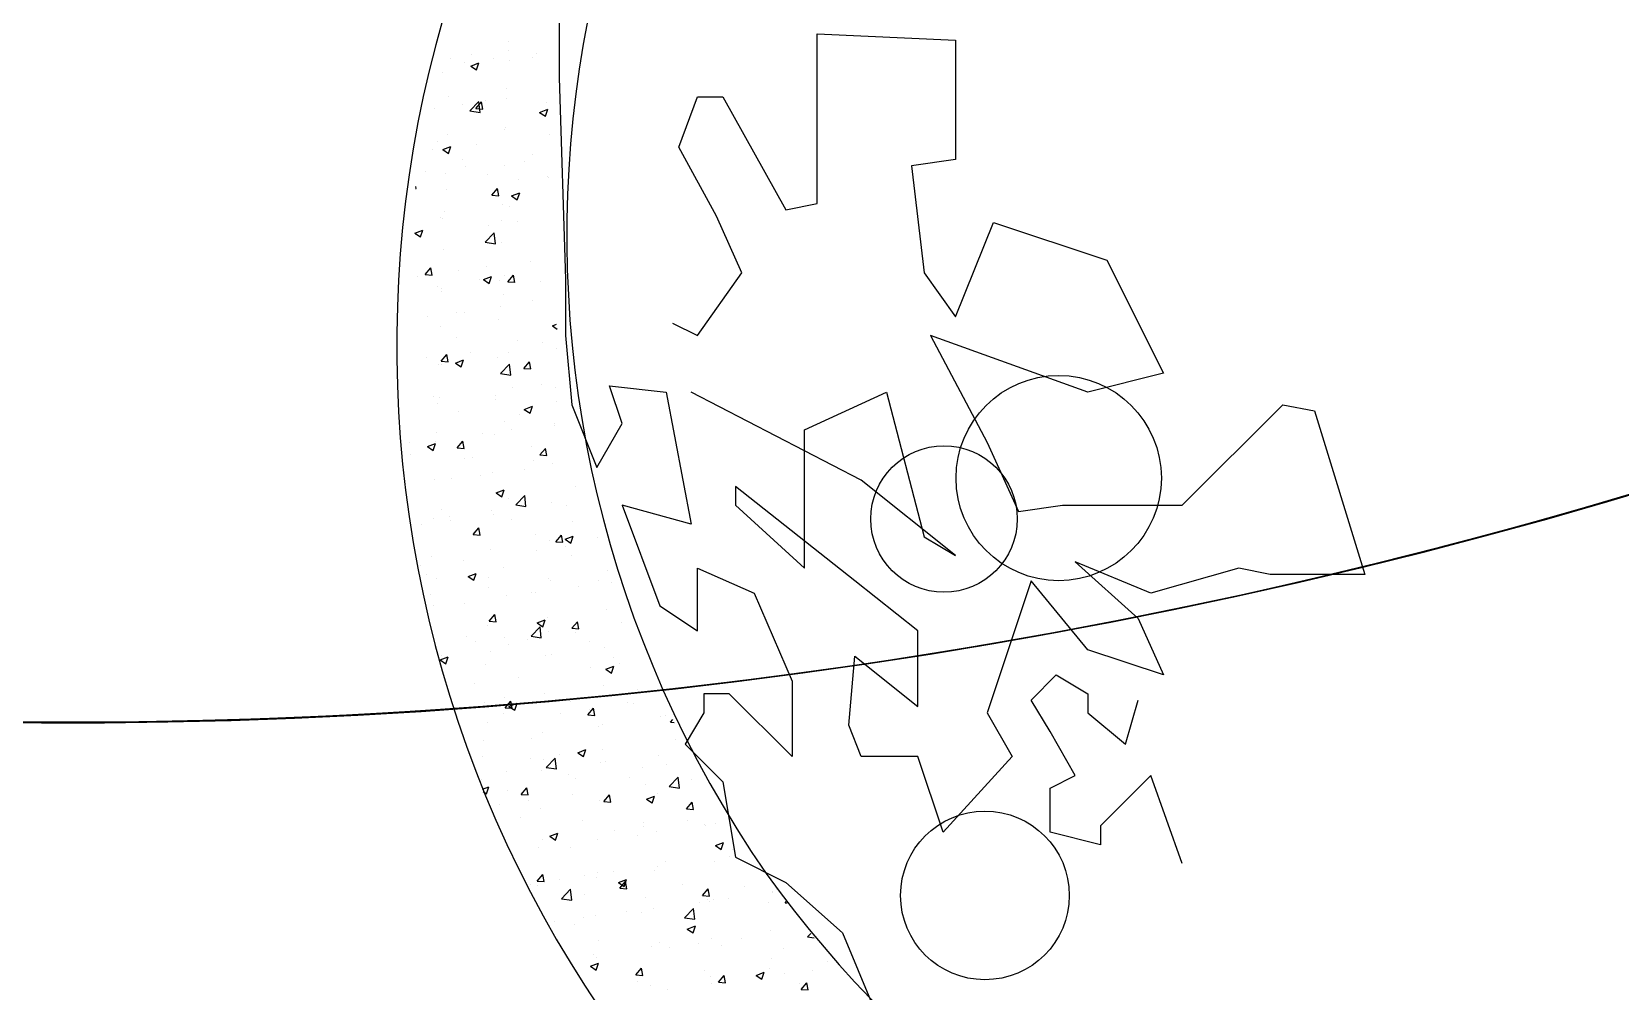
# Model space of a CAD drawing. Extents: x 652 to 897, y 187 to 370.
# Drawn here: x 835.755 to 836.41, y 229.297 to 229.693 of the extents above; entities that cross this region are included whole.
import ezdxf

# ---------------------------------------------------------------- set-up
doc = ezdxf.new("R2010")
doc.units = 0
doc.layers.get('0').update_dxf_attribs({"linetype": 'CONTINUOUS'})
doc.layers.add('40', color=3, linetype='CONTINUOUS')
doc.layers.add('ROAD', color=1, linetype='CONTINUOUS')

# ---------------------------------------------------------------- blocks, each defined once
blk = doc.blocks.new('PLANT90')
for start, end in [(98.1984, 120.329), (53.1984, 75.329), (143.1984, 165.329), (8.1984, 30.329), (188.1984, 210.329), (323.1984, 345.329), (233.1984, 255.329), (278.1984, 300.329)]:
    blk.add_arc((121.2, -11.9), 5000, start, end)
blk = doc.blocks.new('WH34')
at = {"layer": '40', "color": 3}
for p, q in [((-254.11, 51.69), (-254.11, 51.69)), ((-254.09, 53.65), (-254.09, 53.65)), ((-266.74, 50.09), (-266.74, 50.09)), ((-263.61, 49.06), (-263.61, 49.06)), ((-262.22, 48.35), (-260.47, 49.02)), ((-262.22, 48.35), (-260.98, 47.51)), ((-262.17, 50.86), (-262.17, 50.86)), ((-260.98, 47.5), (-260.47, 49.02)), ((-257.35, 49.89), (-257.35, 49.89)), ((-253.82, 49.48), (-253.82, 49.48)), ((-248.82, 50.29), (-248.82, 50.29)), ((-247.88, 51.13), (-247.88, 51.13)), ((-268.4, 46.98), (-268.4, 46.98)), ((-267.04, 41.76), (-267.04, 41.76)), ((-254.41, 43.37), (-254.41, 43.37)), ((-270.19, 39.2), (-270.19, 39.2)), ((-263.93, 40.03), (-263.93, 40.03)), ((-262.43, 38.59), (-260.48, 40.62)), ((-262.43, 38.59), (-260.2, 38.24)), ((-261.12, 39.15), (-259.91, 40.58)), ((-261.12, 39.15), (-259.62, 39.01)), ((-260.2, 38.24), (-260.48, 40.61)), ((-259.62, 39.01), (-259.91, 40.58)), ((-259.06, 40.94), (-259.06, 40.94)), ((-254.46, 41.27), (-254.46, 41.27)), ((-247.3, 38.28), (-245.55, 38.95)), ((-247.3, 38.28), (-246.06, 37.44)), ((-246.06, 37.44), (-245.55, 38.95)), ((-245.72, 40.38), (-245.72, 40.38)), ((-254.85, 34.56), (-254.85, 34.56)), ((-254.72, 35.04), (-254.72, 35.04)), ((-269.43, 32.06), (-269.43, 32.06)), ((-267.34, 33.44), (-267.34, 33.44)), ((-261.04, 31.41), (-261.04, 31.41)), ((-245.25, 33.49), (-245.25, 33.49)), ((-270.5, 30.17), (-270.5, 30.17)), ((-268.31, 30.22), (-266.56, 30.89)), ((-268.31, 30.22), (-267.06, 29.38)), ((-267.06, 29.38), (-266.56, 30.89)), ((-263.93, 28.17), (-263.93, 28.17)), ((-250.59, 27.61), (-250.59, 27.61)), ((-248.86, 29.07), (-248.86, 29.07)), ((-272.01, 25.37), (-272.01, 25.37)), ((-267.65, 25.12), (-267.65, 25.12)), ((-263.44, 26.57), (-263.44, 26.57)), ((-258.66, 24.81), (-258.66, 24.81)), ((-255.02, 26.72), (-255.02, 26.72)), ((-245.57, 24.46), (-245.57, 24.46)), ((-245.32, 24.25), (-245.32, 24.25)), ((-274.24, 21.79), (-274.09, 21.78)), ((-274.09, 21.78), (-274.17, 22.23)), ((-267.61, 21.55), (-267.61, 21.55)), ((-257.65, 20.34), (-256.44, 21.78)), ((-256.15, 20.21), (-256.44, 21.77)), ((-253.38, 20.15), (-251.63, 20.82)), ((-252.14, 19.31), (-251.63, 20.82)), ((-251.82, 23.63), (-251.82, 23.63)), ((-257.65, 20.34), (-256.15, 20.21)), ((-255.32, 18.4), (-255.32, 18.4)), ((-253.89, 17.82), (-253.89, 17.82)), ((-253.38, 20.15), (-252.14, 19.31)), ((-268.91, 15.46), (-268.91, 15.46)), ((-268.47, 15.32), (-268.47, 15.32)), ((-267.95, 16.8), (-267.95, 16.8)), ((-255.56, 14.9), (-255.56, 14.9)), ((-252.14, 14.6), (-252.14, 14.6)), ((-274.39, 12.09), (-272.64, 12.76)), ((-274.39, 12.09), (-273.15, 11.25)), ((-274.19, 11.69), (-274.19, 11.69)), ((-273.15, 11.25), (-272.64, 12.76)), ((-259.11, 10.09), (-257.16, 12.12)), ((-258.4, 13.77), (-258.4, 13.77)), ((-256.89, 9.75), (-257.16, 12.12)), ((-268.26, 8.48), (-268.26, 8.48)), ((-259.11, 10.09), (-256.89, 9.75)), ((-255.63, 10.08), (-255.63, 10.08)), ((-272.11, 3.1), (-270.91, 4.54)), ((-270.62, 2.97), (-270.91, 4.54)), ((-264.98, 3.91), (-264.98, 3.91)), ((-258.72, 4.74), (-258.72, 4.74)), ((-249.25, 5.98), (-249.25, 5.98)), ((-273.78, 2.69), (-273.78, 2.69)), ((-272.11, 3.1), (-270.62, 2.97)), ((-269.5, 0.4), (-269.5, 0.4)), ((-268.56, 0.15), (-268.56, 0.15)), ((-260.43, 2.12), (-260.43, 2.12)), ((-259.47, 2.02), (-257.72, 2.69)), ((-259.47, 2.02), (-258.22, 1.18)), ((-258.22, 1.18), (-257.72, 2.69)), ((-255.93, 1.75), (-255.93, 1.75)), ((-254.92, 2.9), (-254.92, 2.9)), ((-254.18, 1.54), (-252.97, 2.97)), ((-254.18, 1.54), (-252.69, 1.41)), ((-252.69, 1.4), (-252.97, 2.97)), ((-247.08, 1.56), (-247.08, 1.56)), ((-268.5, -0.67), (-268.5, -0.67)), ((-255.16, -1.24), (-255.16, -1.24)), ((-248.93, -2.58), (-248.93, -2.58)), ((-271.55, -5.95), (-271.55, -5.95)), ((-265.3, -5.12), (-265.3, -5.12)), ((-263.51, -5.09), (-263.51, -5.09)), ((-256.24, -6.57), (-256.24, -6.57)), ((-255.83, -3.88), (-255.83, -3.88)), ((-268.86, -8.17), (-268.86, -8.17)), ((-244.54, -8.04), (-243.63, -7.69)), ((-244.54, -8.04), (-243.51, -8.74)), ((-265.4, -10.59), (-265.4, -10.59)), ((-262.4, -13.74), (-262.4, -13.74)), ((-252.06, -11.15), (-252.06, -11.15)), ((-246.62, -11.66), (-246.62, -11.66)), ((-243.56, -13.02), (-243.56, -13.02)), ((-271.87, -14.98), (-271.87, -14.98)), ((-269.17, -16.49), (-269.17, -16.49)), ((-268.64, -15.7), (-267.44, -14.26)), ((-268.64, -15.7), (-267.15, -15.83)), ((-268.54, -16.34), (-268.54, -16.34)), ((-267.15, -15.83), (-267.44, -14.27)), ((-265.55, -16.11), (-263.8, -15.43)), ((-265.55, -16.11), (-264.31, -16.94)), ((-264.31, -16.95), (-263.8, -15.44)), ((-256.54, -14.89), (-256.54, -14.89)), ((-255.8, -18.4), (-253.85, -16.37)), ((-253.96, -13.84), (-253.96, -13.84)), ((-253.57, -18.74), (-253.85, -16.37)), ((-250.71, -17.27), (-249.51, -15.83)), ((-249.22, -17.4), (-249.51, -15.83)), ((-255.8, -18.4), (-253.57, -18.74)), ((-250.71, -17.27), (-249.22, -17.4)), ((-270.27, -23.36), (-270.27, -23.36)), ((-268.98, -23.6), (-268.98, -23.6)), ((-256.93, -23.92), (-256.93, -23.92)), ((-256.84, -23.21), (-256.84, -23.21)), ((-253.19, -21.52), (-253.19, -21.52)), ((-246.93, -20.7), (-246.93, -20.7)), ((-243.86, -21.34), (-243.86, -21.34)), ((-269.47, -24.81), (-269.47, -24.81)), ((-265, -26.72), (-265, -26.72)), ((-251.65, -27.28), (-251.65, -27.28)), ((-250.63, -26.17), (-248.88, -25.5)), ((-250.63, -26.17), (-249.38, -27.01)), ((-249.38, -27.01), (-248.88, -25.5)), ((-243.58, -24.49), (-243.58, -24.49)), ((-255, -28.75), (-255, -28.75)), ((-253.51, -30.56), (-253.51, -30.56)), ((-244.16, -29.66), (-244.16, -29.66)), ((-244.04, -29.31), (-244.04, -29.31)), ((-275.56, -33.46), (-275.56, -33.46)), ((-271.63, -34.23), (-269.88, -33.56)), ((-271.63, -34.23), (-270.39, -35.07)), ((-270.39, -35.08), (-269.88, -33.57)), ((-269.78, -33.14), (-269.78, -33.14)), ((-269.58, -31.26), (-269.58, -31.26)), ((-265.17, -34.5), (-263.97, -33.07)), ((-263.68, -34.64), (-263.97, -33.07)), ((-259.77, -31.38), (-259.77, -31.38)), ((-257.15, -31.54), (-257.15, -31.54)), ((-249.01, -34.24), (-249.01, -34.24)), ((-275.25, -36.07), (-275.25, -36.07)), ((-265.17, -34.5), (-263.68, -34.64)), ((-263.59, -36.74), (-263.59, -36.74)), ((-261.9, -36.63), (-261.9, -36.63)), ((-248.55, -37.2), (-248.55, -37.2)), ((-247.24, -36.07), (-246.04, -34.64)), ((-247.24, -36.07), (-245.75, -36.2)), ((-245.75, -36.21), (-246.04, -34.64)), ((-266.35, -41.24), (-266.35, -41.24)), ((-260.09, -40.42), (-260.09, -40.42)), ((-257.45, -39.86), (-257.45, -39.86)), ((-250.62, -39.17), (-250.62, -39.17)), ((-244.47, -37.98), (-244.47, -37.98)), ((-270.08, -41.46), (-270.08, -41.46)), ((-256.71, -44.3), (-254.96, -43.63)), ((-256.71, -44.3), (-255.47, -45.14)), ((-255.47, -45.14), (-254.96, -43.63)), ((-239.46, -42.99), (-239.46, -42.99)), ((-268.62, -48), (-268.62, -48)), ((-257.76, -48.18), (-257.76, -48.18)), ((-254.04, -45.49), (-254.04, -45.49)), ((-252.48, -46.89), (-250.54, -44.86)), ((-252.48, -46.89), (-250.26, -47.23)), ((-250.26, -47.23), (-250.54, -44.86)), ((-244.77, -46.31), (-244.77, -46.31)), ((-241.41, -46.95), (-241.41, -46.95)), ((-272.92, -51.1), (-272.92, -51.1)), ((-270.38, -49.78), (-270.38, -49.78)), ((-266.77, -49.41), (-266.77, -49.41)), ((-266.66, -50.28), (-266.66, -50.28)), ((-257.2, -49.03), (-257.2, -49.03)), ((-253.42, -49.97), (-253.42, -49.97)), ((-240.08, -50.53), (-240.08, -50.53)), ((-261.7, -53.31), (-260.5, -51.87)), ((-261.7, -53.31), (-260.21, -53.44)), ((-261.5, -52.76), (-261.5, -52.76)), ((-260.21, -53.44), (-260.5, -51.88)), ((-248.15, -53.33), (-248.15, -53.33)), ((-245.08, -54.63), (-245.08, -54.63)), ((-243.77, -54.88), (-242.57, -53.44)), ((-243.77, -54.88), (-242.28, -55.01)), ((-242.28, -55.01), (-242.57, -53.44)), ((-241.79, -54.37), (-240.04, -53.69)), ((-241.79, -54.37), (-240.54, -55.2)), ((-240.55, -55.21), (-240.04, -53.7)), ((-234.81, -53.89), (-234.81, -53.89)), ((-270.69, -58.1), (-270.69, -58.1)), ((-258.06, -56.5), (-258.06, -56.5)), ((-247.98, -56.81), (-247.98, -56.81)), ((-241.72, -55.99), (-241.72, -55.99)), ((-240.49, -57.91), (-240.49, -57.91)), ((-273.24, -60.14), (-273.24, -60.14)), ((-263.77, -58.89), (-263.77, -58.89)), ((-262.79, -62.43), (-261.04, -61.76)), ((-261.55, -63.27), (-261.04, -61.76)), ((-255.07, -60.41), (-255.07, -60.41)), ((-232.54, -61.19), (-232.54, -61.19)), ((-271.74, -62.11), (-271.74, -62.11)), ((-269.65, -62.91), (-269.65, -62.91)), ((-262.79, -62.43), (-261.55, -63.27)), ((-258.4, -62.68), (-258.4, -62.68)), ((-258.36, -64.83), (-258.36, -64.83)), ((-245.38, -62.95), (-245.38, -62.95)), ((-245.05, -63.24), (-245.05, -63.24)), ((-238.83, -64.6), (-238.83, -64.6)), ((-234.5, -63.4), (-234.5, -63.4)), ((-231.71, -63.81), (-231.71, -63.81)), ((-270.99, -66.43), (-270.99, -66.43)), ((-270.35, -68.75), (-270.35, -68.75)), ((-263.66, -68.4), (-263.66, -68.4)), ((-254.56, -66.67), (-254.56, -66.67)), ((-249.08, -65.9), (-249.08, -65.9)), ((-248.3, -65.85), (-248.3, -65.85)), ((-258.24, -72.11), (-257.03, -70.68)), ((-258.24, -72.11), (-256.74, -72.25)), ((-256.74, -72.25), (-257.03, -70.68)), ((-247.87, -72.49), (-246.12, -71.82)), ((-246.63, -73.34), (-246.12, -71.83)), ((-245.68, -71.27), (-245.68, -71.27)), ((-240.3, -73.68), (-239.1, -72.25)), ((-238.81, -73.82), (-239.1, -72.25)), ((-232.85, -69.51), (-232.85, -69.51)), ((-263.26, -75.45), (-263.26, -75.45)), ((-258.67, -73.15), (-258.67, -73.15)), ((-254.88, -75.71), (-254.88, -75.71)), ((-249.17, -75.38), (-247.22, -73.35)), ((-249.17, -75.38), (-246.94, -75.72)), ((-247.87, -72.49), (-246.63, -73.33)), ((-246.95, -75.72), (-247.22, -73.35)), ((-245.41, -74.46), (-245.41, -74.46)), ((-240.3, -73.68), (-238.81, -73.81)), ((-239.53, -74.65), (-239.53, -74.65)), ((-229.62, -72.38), (-229.62, -72.38)), ((-261.14, -76.53), (-261.14, -76.53)), ((-257.99, -78.81), (-257.99, -78.81)), ((-254.11, -77.15), (-254.11, -77.15)), ((-249.92, -76.02), (-249.92, -76.02)), ((-236.57, -76.58), (-236.57, -76.58)), ((-233.15, -77.84), (-233.15, -77.84)), ((-268.88, -80.56), (-267.13, -79.89)), ((-268.88, -80.56), (-267.63, -81.4)), ((-268.69, -79.65), (-268.69, -79.65)), ((-267.63, -81.4), (-267.13, -79.89)), ((-258.97, -81.47), (-258.97, -81.47)), ((-245.99, -79.6), (-245.99, -79.6)), ((-244.65, -79.37), (-244.65, -79.37)), ((-236.2, -82.24), (-236.2, -82.24)), ((-232.95, -82.56), (-231.2, -81.89)), ((-232.95, -82.56), (-231.7, -83.4)), ((-231.71, -83.4), (-231.2, -81.89)), ((-231.3, -79.94), (-231.3, -79.94)), ((-229.94, -81.42), (-229.94, -81.42)), ((-261.46, -85.57), (-261.46, -85.57)), ((-251.99, -84.32), (-251.99, -84.32)), ((-254.89, -88.72), (-254.89, -88.72)), ((-254.77, -90.92), (-253.56, -89.48)), ((-253.27, -91.05), (-253.56, -89.49)), ((-246.29, -87.92), (-246.29, -87.92)), ((-241.55, -89.29), (-241.55, -89.29)), ((-240.56, -89.56), (-240.56, -89.56)), ((-233.46, -86.16), (-233.46, -86.16)), ((-225.98, -87.06), (-225.98, -87.06)), ((-259.28, -89.79), (-259.28, -89.79)), ((-255.14, -92.07), (-255.14, -92.07)), ((-254.77, -90.92), (-253.27, -91.05)), ((-253.95, -90.62), (-252.2, -89.95)), ((-253.95, -90.62), (-252.71, -91.46)), ((-252.71, -91.46), (-252.2, -89.95)), ((-242.77, -92.1), (-242.77, -92.1)), ((-236.84, -92.49), (-235.63, -91.05)), ((-236.84, -92.49), (-235.34, -92.62)), ((-236.52, -91.28), (-236.52, -91.28)), ((-235.34, -92.62), (-235.63, -91.05)), ((-228.2, -89.85), (-228.2, -89.85)), ((-227.05, -90.03), (-227.05, -90.03)), ((-221.13, -92.88), (-221.13, -92.88)), ((-219.99, -92.55), (-219.99, -92.55)), ((-258.56, -94.18), (-258.56, -94.18)), ((-246.6, -96.24), (-246.6, -96.24)), ((-234.57, -95.05), (-234.57, -95.05)), ((-233.76, -94.48), (-233.76, -94.48)), ((-218.9, -94.06), (-218.42, -93.48)), ((-218.9, -94.06), (-218.1, -94.13)), ((-259.58, -98.11), (-259.58, -98.11)), ((-249.15, -97.56), (-249.15, -97.56)), ((-233.62, -99.89), (-233.62, -99.89)), ((-217.84, -97.82), (-217.84, -97.82)), ((-259.76, -101.5), (-259.76, -101.5)), ((-249.35, -101.96), (-249.35, -101.96)), ((-246.42, -102.06), (-246.42, -102.06)), ((-245.85, -103.87), (-243.91, -101.84)), ((-243.63, -104.22), (-243.91, -101.84)), ((-243.09, -101.14), (-243.09, -101.14)), ((-239.03, -100.69), (-237.28, -100.02)), ((-239.03, -100.69), (-237.79, -101.53)), ((-237.79, -101.53), (-237.28, -100.02)), ((-234.06, -102.8), (-234.06, -102.8)), ((-233.07, -102.63), (-233.07, -102.63)), ((-221.44, -101.2), (-221.44, -101.2)), ((-219.72, -103.19), (-219.72, -103.19)), ((-259.88, -106.44), (-259.88, -106.44)), ((-254.49, -104.86), (-254.49, -104.86)), ((-246.9, -104.56), (-246.9, -104.56)), ((-245.85, -103.87), (-243.63, -104.21)), ((-241.14, -105.42), (-241.14, -105.42)), ((-239.61, -106.31), (-239.61, -106.31)), ((-227.8, -105.99), (-227.8, -105.99)), ((-225.03, -103.8), (-225.03, -103.8)), ((-219.17, -108.01), (-217.23, -105.98)), ((-216.95, -108.35), (-217.23, -105.98)), ((-214.45, -106.55), (-214.45, -106.55)), ((-259.71, -108.63), (-258.29, -108.08)), ((-259.52, -109.1), (-258.79, -109.59)), ((-258.79, -109.59), (-258.29, -108.08)), ((-254.19, -108.81), (-254.19, -108.81)), ((-251.3, -109.72), (-250.09, -108.29)), ((-251.3, -109.72), (-249.8, -109.85)), ((-249.8, -109.86), (-250.09, -108.29)), ((-240.2, -109.75), (-240.2, -109.75)), ((-233.37, -111.29), (-232.16, -109.86)), ((-231.87, -111.43), (-232.16, -109.86)), ((-224.41, -107.68), (-224.41, -107.68)), ((-224.11, -110.75), (-222.36, -110.08)), ((-222.87, -111.6), (-222.36, -110.08)), ((-221.74, -109.52), (-221.74, -109.52)), ((-219.17, -108.01), (-216.95, -108.35)), ((-218.15, -106.85), (-218.15, -106.85)), ((-255.93, -111.82), (-255.93, -111.82)), ((-249.67, -111), (-249.67, -111)), ((-247.2, -112.88), (-247.2, -112.88)), ((-234.37, -111.12), (-234.37, -111.12)), ((-233.37, -111.29), (-231.87, -111.42)), ((-224.11, -110.75), (-222.86, -111.59)), ((-215.44, -112.86), (-214.23, -111.43)), ((-215.44, -112.86), (-213.94, -112.99)), ((-213.94, -112.99), (-214.23, -111.43)), ((-251.39, -114.77), (-251.39, -114.77)), ((-238.04, -115.33), (-238.04, -115.33)), ((-224.73, -116.71), (-224.73, -116.71)), ((-224.7, -115.9), (-224.7, -115.9)), ((-215.26, -115.47), (-215.26, -115.47)), ((-211.48, -116.22), (-211.48, -116.22)), ((-211.35, -116.46), (-211.35, -116.46)), ((-209.06, -115.97), (-209.06, -115.97)), ((-246.78, -119.61), (-246.78, -119.61)), ((-245.11, -118.82), (-243.36, -118.15)), ((-245.11, -118.82), (-243.87, -119.66)), ((-243.87, -119.66), (-243.36, -118.15)), ((-234.67, -119.45), (-234.67, -119.45)), ((-230.99, -117.54), (-230.99, -117.54)), ((-226.06, -118.72), (-226.06, -118.72)), ((-222.04, -117.85), (-222.04, -117.85)), ((-209.19, -120.82), (-207.43, -120.15)), ((-207.94, -121.66), (-207.44, -120.15)), ((-247.51, -121.21), (-247.51, -121.21)), ((-240.64, -121.22), (-240.64, -121.22)), ((-209.19, -120.82), (-207.94, -121.66)), ((-206.05, -123.25), (-206.05, -123.25)), ((-205.49, -121.71), (-205.49, -121.71)), ((-247.83, -128.53), (-246.62, -127.09)), ((-246.34, -128.66), (-246.63, -127.09)), ((-237.57, -127.4), (-237.57, -127.4)), ((-234.65, -126.71), (-234.65, -126.71)), ((-231.31, -126.57), (-231.31, -126.57)), ((-222.35, -126.17), (-222.35, -126.17)), ((-221.84, -125.33), (-221.84, -125.33)), ((-220.07, -124.21), (-220.07, -124.21)), ((-209.36, -124.29), (-209.36, -124.29)), ((-249.23, -129.21), (-249.23, -129.21)), ((-247.83, -128.53), (-246.34, -128.66)), ((-247.81, -129.53), (-247.81, -129.53)), ((-242.91, -128.11), (-242.91, -128.11)), ((-242.54, -132.36), (-240.59, -130.33)), ((-240.32, -132.71), (-240.59, -130.33)), ((-234.98, -127.77), (-234.98, -127.77)), ((-230.19, -128.88), (-228.44, -128.21)), ((-230.19, -128.88), (-228.95, -129.72)), ((-229.9, -130.1), (-228.69, -128.66)), ((-229.9, -130.1), (-228.4, -130.23)), ((-229.57, -128.67), (-229.57, -128.67)), ((-228.95, -129.72), (-228.44, -128.21)), ((-228.4, -130.23), (-228.69, -128.66)), ((-216.22, -129.24), (-216.22, -129.24)), ((-211.97, -131.67), (-210.76, -130.23)), ((-210.47, -131.8), (-210.76, -130.23)), ((-202.88, -129.8), (-202.88, -129.8)), ((-196.83, -130.86), (-196.83, -130.86)), ((-195.94, -130.46), (-195.94, -130.46)), ((-242.54, -132.36), (-240.32, -132.7)), ((-237.64, -131.47), (-237.64, -131.47)), ((-224.3, -132.03), (-224.3, -132.03)), ((-212.63, -133.11), (-212.63, -133.11)), ((-211.97, -131.67), (-210.47, -131.8)), ((-210.95, -132.6), (-210.95, -132.6)), ((-210.52, -132.96), (-210.52, -132.96)), ((-209.67, -132.62), (-209.67, -132.62)), ((-206.37, -132.28), (-206.37, -132.28)), ((-197.6, -133.16), (-197.6, -133.16)), ((-196.9, -131.04), (-196.9, -131.04)), ((-194.03, -133.24), (-193.81, -132.97)), ((-194.03, -133.24), (-193.59, -133.27)), ((-244.14, -137.26), (-244.14, -137.26)), ((-237.88, -136.43), (-237.88, -136.43)), ((-235.28, -136.09), (-235.28, -136.09)), ((-228.42, -135.19), (-228.42, -135.19)), ((-225.1, -135.46), (-225.1, -135.46)), ((-222.65, -134.49), (-222.65, -134.49)), ((-215.86, -136.5), (-213.91, -134.47)), ((-215.86, -136.5), (-213.63, -136.84)), ((-213.64, -136.84), (-213.91, -134.47)), ((-239.68, -137.96), (-239.68, -137.96)), ((-215.27, -138.95), (-213.52, -138.28)), ((-215.27, -138.95), (-214.02, -139.79)), ((-214.03, -139.79), (-213.52, -138.28)), ((-209.97, -140.94), (-209.97, -140.94)), ((-203.48, -140.9), (-203.48, -140.9)), ((-197.14, -139.18), (-197.14, -139.18)), ((-189.18, -140.64), (-188.49, -139.92)), ((-189.18, -140.64), (-187.74, -140.86)), ((-235.58, -144.41), (-235.58, -144.41)), ((-234.54, -141.38), (-234.54, -141.38)), ((-222.96, -142.81), (-222.96, -142.81)), ((-221.2, -141.95), (-221.2, -141.95)), ((-219.2, -142.97), (-219.2, -142.97)), ((-212.95, -142.14), (-212.95, -142.14)), ((-207.85, -142.51), (-207.85, -142.51)), ((-194.5, -143.07), (-194.5, -143.07)), ((-236.27, -147.01), (-234.52, -146.34)), ((-236.27, -147.01), (-235.03, -147.85)), ((-235.03, -147.85), (-234.52, -146.34)), ((-234.99, -145.05), (-234.99, -145.05)), ((-226.43, -148.9), (-225.22, -147.47)), ((-224.94, -149.04), (-225.22, -147.47)), ((-211.55, -147.87), (-211.55, -147.87)), ((-197.44, -147.5), (-197.44, -147.5)), ((-196.97, -145.37), (-196.97, -145.37)), ((-188.01, -147.86), (-188.01, -147.86)), ((-184.81, -145.9), (-184.81, -145.9)), ((-226.43, -148.9), (-224.93, -149.03)), ((-226.13, -150.38), (-226.13, -150.38)), ((-223.26, -151.14), (-223.26, -151.14)), ((-210.28, -149.26), (-210.28, -149.26)), ((-210.05, -150.76), (-210.05, -150.76)), ((-208.5, -150.47), (-207.29, -149.03)), ((-208.5, -150.47), (-207, -150.6)), ((-207, -150.6), (-207.29, -149.04)), ((-200.35, -149.01), (-198.6, -148.34)), ((-200.35, -149.01), (-199.1, -149.85)), ((-199.1, -149.86), (-198.6, -148.34)), ((-194.27, -148.68), (-194.27, -148.68)), ((-190.98, -150.86), (-190.98, -150.86)), ((-190.57, -152.04), (-189.36, -150.6)), ((-189.07, -152.17), (-189.36, -150.61)), ((-219.52, -152), (-219.52, -152)), ((-190.57, -152.04), (-189.07, -152.17))]:
    blk.add_line(p, q, dxfattribs=at)
for points in [[(-243.06, 63.51), (-243.06, 45.77), (-241.7, 2.12), (-241.7, -10.15), (-240.33, -25.16), (-234.87, -38.8), (-229.41, -29.25), (-232.14, -21.07), (-219.86, -22.43), (-214.4, -51.07), (-229.41, -46.98), (-221.22, -68.81), (-213.03, -74.26), (-213.03, -64.72), (-213.03, -60.62), (-200.75, -66.08), (-192.56, -85.18), (-192.56, -101.54), (-206.21, -87.9), (-211.67, -87.9), (-211.67, -92), (-215.76, -98.82), (-207.57, -107), (-204.84, -123.37), (-193.92, -128.83), (-181.64, -139.74), (-174.81, -156.11)], [(-218.49, -7.43), (-213.03, -10.15), (-203.48, 3.49), (-208.94, 15.76), (-217.13, 30.77), (-213.03, 41.68), (-207.57, 41.68), (-193.92, 17.13), (-187.1, 18.49), (-187.1, 41.68), (-187.1, 55.32), (-157.07, 53.96), (-157.07, 28.04), (-166.62, 26.68), (-163.89, 3.49), (-157.07, -6.06), (-148.88, 14.4), (-124.31, 6.22), (-112.02, -18.34), (-128.4, -22.43), (-162.53, -10.15), (-150.24, -33.34), (-143.42, -48.35), (-133.86, -46.98), (-127.04, -46.98), (-107.93, -46.98), (-86.09, -25.16), (-79.26, -26.52), (-68.34, -61.99), (-88.82, -61.99), (-95.64, -60.62), (-114.75, -66.08), (-131.13, -59.26), (-117.48, -71.54), (-112.02, -83.81), (-128.4, -78.36), (-140.69, -63.35), (-150.24, -92), (-144.78, -101.54), (-159.8, -117.91), (-165.26, -101.54), (-177.54, -101.54), (-180.27, -94.72), (-178.91, -79.72), (-165.26, -90.63), (-165.26, -74.26), (-178.91, -63.35), (-204.84, -42.89), (-204.84, -46.98), (-189.83, -60.62), (-189.83, -30.61), (-172.08, -22.43), (-163.89, -53.8), (-157.07, -57.9), (-177.54, -41.53), (-214.4, -22.43)], [(-107.93, -124.73), (-114.75, -105.64), (-125.67, -116.55), (-125.67, -120.64), (-136.59, -117.91), (-136.59, -108.36), (-131.13, -105.64), (-136.59, -96.09), (-140.69, -89.27), (-135.23, -83.81), (-128.4, -87.9), (-128.4, -92), (-120.21, -98.82), (-117.48, -89.27)]]:
    blk.add_lwpolyline(points, dxfattribs=at)
for centre, radius in [((-134.72, -41.08), 22.27), ((-159.6, -49.96), 15.89), ((-150.71, -131.66), 18.3)]:
    blk.add_circle(centre, radius, dxfattribs=at)
for centre, radius, start, end in [((3.62, 18.35), 248.62, 147.5437, 215.7516), ((-28.96, -16.89), 248.31, 153.0525, 227.8925), ((-22.12, -12.48), 256.18, 227.4192, 337.2791), ((2.14, 11.64), 243.54, 214.674, 323.2562)]:
    blk.add_arc(centre, radius, start, end, dxfattribs=at)

msp = doc.modelspace()

# ---------------------------------------------------------------- hatches: boundary and pattern name
h = msp.add_hatch()
h.set_pattern_fill('EARTH', color=3, scale=0.08, style=0)
h.set_pattern_definition([(0, (621.5108, 27.919), (0.508, 0.508), [0.508, -0.508]), (0, (621.5108, 28.1095), (0.508, 0.508), [0.508, -0.508]), (0, (621.5108, 28.3), (0.508, 0.508), [0.508, -0.508]), (90, (621.5743, 28.3635), (-0.508, 0.508), [0.508, -0.508]), (90, (621.7648, 28.3635), (-0.508, 0.508), [0.508, -0.508]), (90, (621.9553, 28.3635), (-0.508, 0.508), [0.508, -0.508])])
edge = h.paths.add_edge_path()
edge.add_line((836.48172, 234.55135), (836.79496, 234.62684))
edge.add_spline(control_points=[(836.79496, 234.62684), (836.76202, 234.68681), (836.68795, 234.81663), (836.52906, 234.92848), (836.44613, 234.90947), (836.41295, 234.89468)], knot_values=[40.856232, 40.856232, 40.856232, 40.856232, 41.009437, 41.154868, 41.257831, 41.257831, 41.257831, 41.257831], degree=3, periodic=0)
edge.add_arc((836.36271, 234.8822), 0.05177, -133.98029, 13.94199, ccw=False)
edge.add_spline(control_points=[(836.32676, 234.84495), (836.30747, 234.83264), (836.24151, 234.79103), (836.17014, 234.77127), (836.12199, 234.7569), (836.12062, 234.75649)], knot_values=[41.348854, 41.348854, 41.348854, 41.348854, 41.410523, 41.559495, 41.563888, 41.563888, 41.563888, 41.563888], degree=3, periodic=0)
edge.add_arc((836.08365, 234.79274), 0.05177, 256.70458, 315.56118, ccw=False)
edge.add_spline(control_points=[(836.07175, 234.74236), (836.06805, 234.74137), (836.06434, 234.74042), (836.06061, 234.73949)], knot_values=[41.616129, 41.616129, 41.616129, 41.616129, 41.627907, 41.627907, 41.627907, 41.627907], degree=3, periodic=0)
edge.add_spline(control_points=[(836.06061, 234.73949), (836.03509, 234.73316), (835.97173, 234.72165), (835.89095, 234.72938), (835.86713, 234.75111)], knot_values=[41.627907, 41.627907, 41.627907, 41.627907, 41.708468, 41.820399, 41.820399, 41.820399, 41.820399], degree=3, periodic=0)
edge.add_line((835.86713, 234.75111), (835.89725, 234.64144))
edge.add_line((835.89725, 234.64144), (835.89414, 234.58682))
edge.add_line((835.89414, 234.58682), (835.98068, 234.62121))
edge.add_arc((835.93105, 234.60647), 0.05177, 16.54376, 26.78117)
edge.add_arc((835.98631, 234.68077), 0.05177, 206.81187, 259.9413, ccw=False)
edge.add_line((835.9401, 234.65742), (836.03594, 234.69552))
edge.add_arc((835.98631, 234.68077), 0.05177, -100.0587, 16.54376, ccw=False)
edge.add_arc((835.93105, 234.60647), 0.05177, -40.94522, 26.78117, ccw=False)
edge.add_line((835.97015, 234.57255), (836.00364, 234.58586))
edge.add_arc((835.95401, 234.57112), 0.05177, -153.18813, 16.54376, ccw=False)
edge.add_line((835.90781, 234.54776), (835.92591, 234.55496))
edge.add_arc((835.93105, 234.60647), 0.05177, 223.09051, 264.30085, ccw=False)
edge.add_line((835.89324, 234.57111), (835.89011, 234.51613))
edge.add_line((835.89011, 234.51613), (835.91173, 234.52473))
edge.add_arc((835.8621, 234.50998), 0.05177, -61.03147, 16.54376, ccw=False)
edge.add_line((835.88718, 234.46469), (835.88684, 234.4588))
edge.add_line((835.88684, 234.4588), (835.89328, 234.43208))
edge.add_line((835.89328, 234.43208), (835.90758, 234.43777))
edge.add_arc((835.85795, 234.42302), 0.05177, -20.53851, 16.54376, ccw=False)
edge.add_line((835.90643, 234.40486), (835.93725, 234.41712))
edge.add_arc((835.88763, 234.40237), 0.05177, -62.52426, 16.54376, ccw=False)
edge.add_line((835.91151, 234.35644), (835.91561, 234.33943))
edge.add_line((835.91561, 234.33943), (835.96821, 234.36034))
edge.add_arc((835.91858, 234.3456), 0.05177, -59.99228, 16.54376, ccw=False)
edge.add_arc((835.9147, 234.29192), 0.03106, 3.50899, 16.54443, ccw=False)
edge.add_line((835.9457, 234.29382), (836.02731, 234.32626))
edge.add_arc((835.97768, 234.31152), 0.05177, -39.57226, 16.54376, ccw=False)
edge.add_line((836.01759, 234.27854), (836.05232, 234.29234))
edge.add_arc((836.08067, 234.30504), 0.03106, 204.11456, 206.81187)
edge.add_line((836.05295, 234.29102), (836.11045, 234.31388))
edge.add_arc((836.08067, 234.30504), 0.03106, -99.75907, 16.54376, ccw=False)
edge.add_arc((836.04531, 234.28208), 0.03106, 244.27747, 345.73044, ccw=False)
edge.add_arc((836.0164, 234.28106), 0.03106, 218.35874, 299.78145, ccw=False)
edge.add_arc((835.97768, 234.31152), 0.05177, 227.47553, 286.09734, ccw=False)
edge.add_line((835.94269, 234.27336), (835.93827, 234.27161))
edge.add_arc((835.9085, 234.26276), 0.03106, -22.39266, 16.54376, ccw=False)
edge.add_arc((835.88603, 234.24316), 0.05177, 5.93074, 8.62922, ccw=False)
edge.add_line((835.93753, 234.24851), (835.9673, 234.12499))
edge.add_line((835.9673, 234.12499), (835.99783, 234.13712))
edge.add_arc((835.9482, 234.12238), 0.05177, 5.57441, 16.54376, ccw=False)
edge.add_line((835.99973, 234.12741), (836.02674, 234.13815))
edge.add_arc((835.97711, 234.12341), 0.05177, -86.656, 16.54376, ccw=False)
edge.add_line((835.98013, 234.07172), (835.99872, 233.9946))
edge.add_line((835.99872, 233.9946), (836.03256, 234.00805))
edge.add_arc((836.06666, 234.047), 0.05177, 206.81187, 228.79825, ccw=False)
edge.add_line((836.02045, 234.02365), (836.11629, 234.06174))
edge.add_arc((836.06666, 234.047), 0.05177, -103.35206, 16.54376, ccw=False)
edge.add_arc((836.00315, 234.00135), 0.05177, 277.02425, 354.77511, ccw=False)
edge.add_line((836.00948, 233.94996), (836.02048, 233.90433))
edge.add_line((836.02048, 233.90433), (836.10618, 233.9384))
edge.add_arc((836.05656, 233.92366), 0.05177, -126.35558, 16.54376, ccw=False)
edge.add_line((836.02587, 233.88197), (836.22354, 233.06179))
edge.add_line((836.22354, 233.06179), (836.80684, 233.20237))
edge.add_line((836.80684, 233.20237), (836.48172, 234.55135))
h.paths.add_polyline_path([(837.76963, 235.11433, -0.110627), (837.75715, 235.12628), (837.76143, 235.1286, -0.05611), (837.75574, 235.13537), (837.76354, 235.13961), (837.74329, 235.22364, -0.23243), (837.70842, 235.224, -0.465286), (837.64821, 235.22976, -0.17384), (837.6268, 235.24569), (837.64014, 235.25293, -0.334406), (837.59528, 235.26873), (837.66449, 235.30629, -0.334406), (837.65329, 235.26006), (837.69602, 235.28325, -0.167607), (837.69796, 235.25755), (837.71704, 235.2679, -0.103389), (837.72028, 235.25205), (837.73457, 235.25981), (837.71727, 235.33158, -0.018764), (837.71554, 235.33399), (837.71656, 235.33454), (837.70049, 235.4012, -0.591051), (837.63147, 235.39541), (837.69374, 235.42921), (837.68658, 235.45892), (836.06061, 235.06703, -0.82009), (835.9619, 235.04324), (835.87054, 235.02123, -0.26866), (835.82326, 234.99986, -0.121109), (835.80249, 234.98644), (835.80723, 234.9692), (835.86607, 234.88601), (835.86279, 234.88471, -0.304721), (835.84557, 234.82959), (835.89725, 234.64144), (835.89414, 234.58682), (835.98068, 234.62121, 0.044699), (835.97727, 234.6298, -0.236065), (835.9401, 234.65742), (836.03594, 234.69552, -0.557751), (835.97727, 234.6298, -0.304426), (835.97015, 234.57255), (836.00364, 234.58586, -0.914181), (835.90781, 234.54776), (835.92591, 234.55496, -0.181777), (835.89324, 234.57111), (835.89011, 234.51613), (835.91173, 234.52473, -0.352034), (835.88718, 234.46469), (835.88684, 234.4588), (835.89328, 234.43208), (835.90758, 234.43777, -0.163229), (835.90643, 234.40486), (835.93725, 234.41712, -0.359372), (835.91151, 234.35644), (835.91561, 234.33943), (835.96821, 234.36034, -0.346946), (835.94448, 234.30077, -0.056939), (835.9457, 234.29382), (836.02731, 234.32626, -0.249866), (836.01759, 234.27854), (836.04617, 234.2899, -0.081374), (836.04744, 234.27994), (836.05778, 234.28405, -0.068611), (836.05295, 234.29102), (836.11045, 234.31388, -0.556038), (836.07541, 234.27442, -0.474049), (836.03182, 234.2541, -0.371016), (835.99204, 234.26178, -0.261514), (835.94269, 234.27336), (835.93827, 234.27161, -0.171546), (835.93722, 234.25093, -0.011775), (835.93753, 234.24851), (835.9673, 234.12499), (835.99783, 234.13712, -0.047899), (835.99973, 234.12741), (836.02674, 234.13815, -0.483418), (835.98013, 234.07172), (835.99872, 233.9946), (836.03256, 234.00805, -0.096229), (836.02045, 234.02365), (836.11629, 234.06174, -0.576744), (836.0547, 233.99663, -0.352896), (836.00948, 233.94996), (836.02048, 233.90433), (836.10618, 233.9384, -0.71923), (836.02587, 233.88197), (836.22354, 233.06179), (836.80684, 233.20237), (836.48172, 234.55135), (837.82717, 234.87562)])
h.paths.add_polyline_path([(836.94742, 232.61908), (836.36413, 232.47849), (836.69506, 231.10541), (835.31845, 230.77363), (835.45903, 230.19033), (837.39071, 230.65589, 0.00061), (837.40527, 230.71941)])
h.paths.add_polyline_path([(833.53029, 229.72548), (834.87573, 230.04975), (834.73515, 230.63305), (832.8064, 230.16819), (833.27211, 228.23592), (833.85541, 228.3765)])
h.paths.add_polyline_path([(833.99599, 227.7932), (833.41269, 227.65262), (833.74363, 226.27954), (832.36702, 225.94776), (832.5076, 225.36446), (834.46751, 225.83682)])
h.paths.add_polyline_path([(830.57885, 224.8996), (831.9243, 225.22387), (831.78372, 225.80717), (829.85497, 225.34232), (830.32068, 223.41004), (830.90398, 223.55063)])

# ---------------------------------------------------------------- linework, layer by layer
at = {"layer": 'ROAD'}
msp.add_arc((811.35223, 236.65663), 26.72099, 287.246082, 358.724353, dxfattribs=at)

# ---------------------------------------------------------------- block references
at = {"color": 82, "xscale": 0.001900799721397561, "yscale": 0.001900800016443327, "zscale": 0.0019008}
msp.add_blockref('WH34', (836.43432, 229.58728), dxfattribs=at)
at = {"layer": '40', "xscale": 0.0004499992355374575, "yscale": 0.0004500006325542927, "zscale": 0.00045, "rotation": 125.4357428130346}
msp.add_blockref('PLANT90', (835.79763, 231.61105), dxfattribs=at)

doc.saveas('drawing.dxf')
